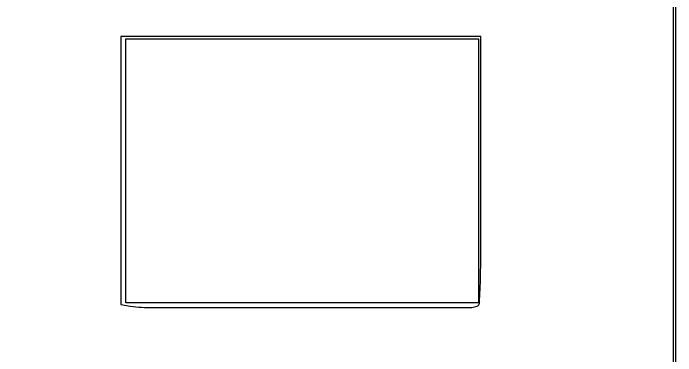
# Model space of a CAD drawing. Header units: millimetres. Extents: x -134 to 134, y -49 to 49.
# Drawn here: x 106.07 to 133.69, y -7.61 to 6.68 of the extents above; entities that cross this region are included whole.
import ezdxf

# ---------------------------------------------------------------- set-up
doc = ezdxf.new("R2010")
doc.units = ezdxf.units.MM
doc.header["$LTSCALE"] = 10
doc.header["$MEASUREMENT"] = 0

# ---------------------------------------------------------------- blocks, each defined once
blk = doc.blocks.new('DT0B-ULTRA_v_1')
at = {"color": 7, "linetype": 'Continuous', "lineweight": -3}
for points in [[(82.67, 28.183, 0), (85.809, 28.178, 0), (85.809, 28.178, 0), (88.336, 28.174, 0), (90.864, 28.169, 0), (93.392, 28.165, 0), (95.919, 28.16, 0), (98.447, 28.155, 0), (100.975, 28.15, 0), (100.975, 28.15, 0), (133.588, 28.081, 0), (133.588, 24.295, 0), (133.588, 20.509, 0), (116.6, 20.483, 0), (99.613, 20.456, 0), (116.6, 20.431, 0), (133.588, 20.406, 0), (133.588, -0.72, 0), (133.588, -21.845, 0), (0, -21.845, 0)], [(133.69, -43.844, 0), (133.69, 0.103, 0), (133.69, 44.049, 0)], [(110.561, 0.116, 0), (110.561, -5.473, 0), (110.946, -5.537, 0), (111.064, -5.554, 0), (111.182, -5.569, 0), (111.3, -5.58, 0), (111.419, -5.589, 0), (111.538, -5.594, 0), (111.657, -5.595, 0), (112.761, -5.597, 0), (113.865, -5.598, 0), (114.97, -5.599, 0), (116.074, -5.599, 0), (117.179, -5.6, 0), (118.283, -5.6, 0), (119.416, -5.6, 0), (120.549, -5.601, 0), (121.683, -5.601, 0), (122.816, -5.601, 0), (123.949, -5.601, 0), (125.082, -5.6, 0), (125.137, -5.599, 0), (125.193, -5.594, 0), (125.247, -5.585, 0), (125.301, -5.573, 0), (125.354, -5.558, 0), (125.407, -5.54, 0), (125.433, -5.527, 0), (125.457, -5.509, 0), (125.477, -5.486, 0), (125.492, -5.461, 0), (125.502, -5.432, 0), (125.507, -5.403, 0), (125.515, -5.264, 0), (125.521, -5.125, 0), (125.528, -4.986, 0), (125.533, -4.847, 0), (125.538, -4.708, 0), (125.543, -4.569, 0), (125.549, -4.334, 0), (125.554, -4.099, 0), (125.558, -3.865, 0), (125.561, -3.63, 0), (125.564, -3.395, 0), (125.565, -3.16, 0), (125.566, -2.615, 0), (125.567, -2.069, 0), (125.568, -1.523, 0), (125.569, -0.978, 0), (125.569, -0.432, 0), (125.569, 0.114, 0), (125.569, 5.705, 0), (118.065, 5.705, 0), (110.561, 5.705, 0), (110.561, 0.116, 0)], [(125.467, 0.103, 0), (125.467, -5.397, 0), (118.116, -5.397, 0), (110.766, -5.397, 0), (110.766, 0.103, 0), (110.766, 5.603, 0), (118.116, 5.603, 0), (125.467, 5.603, 0), (125.467, 0.103, 0)]]:
    blk.add_polyline3d(points, dxfattribs=at)

msp = doc.modelspace()

# ---------------------------------------------------------------- block references
msp.add_blockref('DT0B-ULTRA_v_1', (0, 0))

doc.saveas('drawing.dxf')
